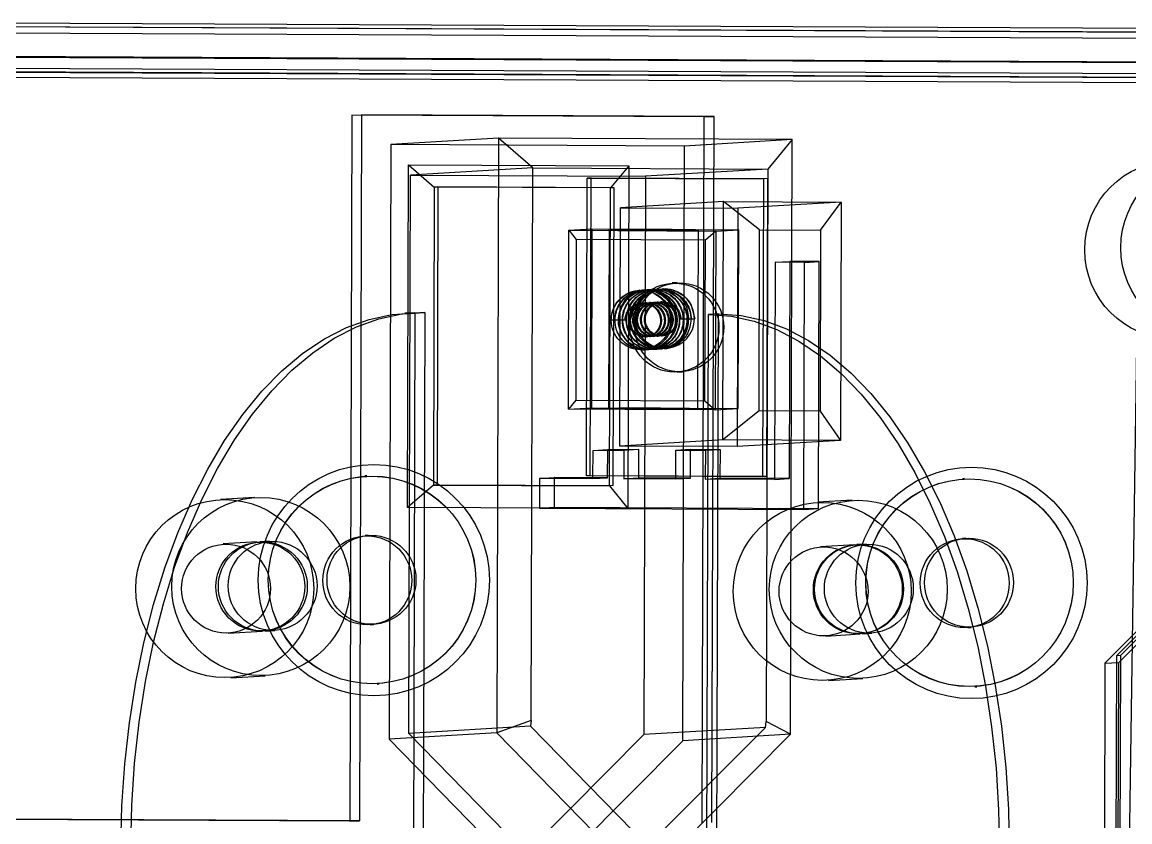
# Model space of a CAD drawing. Header units: millimetres. Extents: x -31.6 to 57.7, y -27.5 to 38.1.
# Drawn here: x -12.66 to 24.55, y 11.26 to 38.1 of the extents above; entities that cross this region are included whole.
import ezdxf

# ---------------------------------------------------------------- set-up
doc = ezdxf.new("R2010")
doc.units = ezdxf.units.MM

msp = doc.modelspace()

# ---------------------------------------------------------------- linework, layer by layer
at = {"color": 7, "linetype": 'Continuous', "lineweight": 25}
for p, q in [((50.797, 37.642), (-23.182, 37.988)), ((50.892, 37.647), (-23.087, 37.993)), ((52.783, 37.759), (-21.195, 38.105)), ((47.508, 37.448), (-26.47, 37.793)), ((-23.431, 36.973), (50.548, 36.628)), ((50.643, 36.633), (-23.336, 36.978)), ((-23.184, 36.988), (50.794, 36.642)), ((50.889, 36.647), (-23.089, 36.993)), ((-23.433, 36.474), (50.546, 36.128)), ((50.641, 36.133), (-23.338, 36.478)), ((52.532, 36.244), (-21.447, 36.59)), ((47.751, 35.962), (-26.228, 36.308)), ((-1.585, 34.978), (-1.655, 11.28)), ((-1.585, 34.978), (-1.256, 34.998)), ((10.252, 34.923), (-1.585, 34.978)), ((-1.256, 34.998), (-1.326, 11.299)), ((10.58, 34.942), (-1.256, 34.998)), ((10.182, 11.224), (10.252, 34.923)), ((10.252, 34.923), (10.58, 34.942)), ((10.511, 11.244), (10.58, 34.942)), ((-0.273, 33.993), (-0.332, 14.032)), ((3.345, 34.207), (-0.273, 33.993)), ((9.591, 33.947), (-0.273, 33.993)), ((3.345, 34.207), (3.286, 14.246)), ((13.209, 34.161), (3.345, 34.207)), ((4.493, 33.212), (3.345, 34.207)), ((9.532, 13.986), (9.591, 33.947)), ((13.209, 34.161), (9.591, 33.947)), ((13.209, 34.161), (12.384, 33.175)), ((13.15, 14.2), (13.209, 34.161)), ((0.288, 21.815), (0.322, 33.314)), ((0.322, 33.314), (7.72, 33.279)), ((0.322, 33.314), (1.183, 32.568)), ((4.493, 33.212), (0.382, 32.969)), ((4.438, 14.665), (4.493, 33.212)), ((4.493, 33.212), (12.384, 33.175)), ((7.72, 33.279), (7.101, 32.54)), ((7.72, 33.279), (7.686, 21.78)), ((12.384, 33.175), (8.273, 32.932)), ((12.384, 33.175), (12.329, 14.628)), ((0.327, 14.227), (0.382, 32.969)), ((0.382, 32.969), (8.273, 32.932)), ((6.292, 22.872), (6.322, 32.872)), ((6.453, 32.879), (6.322, 32.872)), ((6.322, 32.872), (12.24, 32.844)), ((6.424, 22.88), (6.453, 32.879)), ((6.453, 32.879), (12.371, 32.852)), ((8.273, 32.932), (8.218, 14.19)), ((12.24, 32.844), (12.21, 22.845)), ((12.371, 32.852), (12.24, 32.844)), ((12.371, 32.852), (12.342, 22.852)), ((1.183, 32.568), (1.153, 22.568)), ((1.306, 32.575), (1.183, 32.568)), ((7.101, 32.54), (1.183, 32.568)), ((1.306, 32.575), (1.277, 22.576)), ((7.224, 32.547), (1.306, 32.575)), ((7.072, 22.541), (7.101, 32.54)), ((7.224, 32.547), (7.101, 32.54)), ((7.195, 22.548), (7.224, 32.547)), ((10.903, 32.08), (7.437, 31.875)), ((10.879, 24.08), (10.903, 32.08)), ((10.903, 32.08), (14.848, 32.061)), ((12.111, 31.13), (10.903, 32.08)), ((14.848, 32.061), (11.382, 31.856)), ((14.16, 31.12), (14.848, 32.061)), ((14.848, 32.061), (14.825, 24.062)), ((7.413, 23.875), (7.437, 31.875)), ((7.437, 31.875), (11.382, 31.856)), ((11.382, 31.856), (11.358, 23.857)), ((24.832, 31.807), (24.38, 0.353)), ((5.687, 25.117), (5.704, 31.117)), ((5.704, 31.117), (6.477, 31.162)), ((5.704, 31.117), (10.636, 31.094)), ((5.704, 31.117), (5.95, 30.812)), ((6.477, 31.162), (6.46, 25.163)), ((6.477, 31.162), (11.409, 31.139)), ((7.057, 31.132), (7.039, 25.133)), ((10.039, 25.124), (10.057, 31.124)), ((10.636, 31.094), (10.29, 30.792)), ((10.636, 31.094), (10.619, 25.094)), ((10.636, 31.094), (11.409, 31.139)), ((11.392, 25.14), (11.409, 31.139)), ((12.094, 25.053), (12.111, 31.13)), ((12.111, 31.13), (14.16, 31.12)), ((14.16, 31.12), (14.143, 25.043)), ((5.95, 30.812), (5.934, 25.413)), ((10.29, 30.792), (5.95, 30.812)), ((10.274, 25.392), (10.29, 30.792)), ((12.634, 30.043), (12.613, 22.755)), ((12.634, 30.043), (13.128, 30.072)), ((13.621, 30.039), (12.634, 30.043)), ((13.128, 30.072), (13.106, 22.785)), ((14.114, 30.068), (13.128, 30.072)), ((13.596, 21.751), (13.621, 30.039)), ((13.621, 30.039), (14.114, 30.068)), ((14.09, 21.78), (14.114, 30.068)), ((8.085, 29.103), (8.053, 29.101)), ((8.215, 29.11), (8.199, 29.109)), ((8.331, 29.117), (8.244, 29.112)), ((8.46, 29.125), (8.345, 29.118)), ((8.591, 29.133), (8.477, 29.126)), ((8.722, 29.14), (8.608, 29.134)), ((8.737, 29.141), (8.735, 29.141)), ((8.875, 29.149), (8.851, 29.148)), ((9.342, 29.365), (9.177, 29.356)), ((8.184, 28.678), (8.151, 28.676)), ((8.314, 28.686), (8.282, 28.684)), ((8.445, 28.694), (8.412, 28.692)), ((8.575, 28.701), (8.543, 28.699)), ((8.706, 28.709), (8.673, 28.707)), ((8.836, 28.717), (8.804, 28.715)), ((0.52, 28.352), (0.191, 28.333)), ((0.533, 28.342), (0.48, 10.343)), ((0.862, 28.361), (0.533, 28.342)), ((0.862, 28.361), (0.809, 10.362)), ((9.813, 28.604), (9.931, 28.147)), ((10.343, 10.297), (10.397, 28.296)), ((10.725, 28.315), (10.397, 28.296)), ((10.672, 10.316), (10.725, 28.315)), ((7.126, 28.107), (7.24, 28.114)), ((7.59, 28.108), (7.126, 28.107)), ((7.24, 28.114), (7.623, 28.109)), ((7.623, 28.109), (7.59, 28.108)), ((9.434, 28.145), (9.466, 28.147)), ((9.817, 28.14), (9.434, 28.145)), ((9.466, 28.147), (9.931, 28.147)), ((9.931, 28.147), (9.817, 28.14)), ((8.283, 27.541), (8.315, 27.543)), ((8.413, 27.549), (8.446, 27.551)), ((8.544, 27.557), (8.577, 27.559)), ((8.674, 27.564), (8.707, 27.566)), ((8.805, 27.572), (8.838, 27.574)), ((8.781, 27.23), (8.967, 27.354)), ((8.171, 27.104), (8.268, 27.11)), ((8.369, 27.116), (8.396, 27.118)), ((8.398, 27.118), (8.512, 27.124)), ((8.529, 27.125), (8.643, 27.132)), ((8.658, 27.133), (8.772, 27.14)), ((8.789, 27.141), (8.852, 27.144)), ((8.904, 27.148), (8.993, 27.153)), ((9.355, 26.361), (9.519, 26.37)), ((5.934, 25.413), (5.687, 25.117)), ((5.934, 25.413), (10.274, 25.392)), ((10.274, 25.392), (10.619, 25.094)), ((5.687, 25.117), (6.46, 25.163)), ((10.619, 25.094), (5.687, 25.117)), ((6.46, 25.163), (11.392, 25.14)), ((10.619, 25.094), (11.392, 25.14)), ((12.094, 25.053), (10.879, 24.08)), ((14.143, 25.043), (12.094, 25.053)), ((14.143, 25.043), (14.825, 24.062)), ((32.319, 25.105), (24.099, 16.834)), ((32.451, 25.113), (24.23, 16.842)), ((31.815, 24.74), (23.71, 16.586)), ((24.17, 16.613), (32.275, 24.767)), ((10.879, 24.08), (7.413, 23.875)), ((11.358, 23.857), (7.413, 23.875)), ((14.825, 24.062), (10.879, 24.08)), ((14.825, 24.062), (11.358, 23.857)), ((6.506, 22.784), (6.52, 23.731)), ((6.52, 23.731), (7.013, 23.76)), ((6.52, 23.731), (7.553, 23.741)), ((6.999, 22.813), (7.013, 23.76)), ((7.013, 23.76), (8.046, 23.77)), ((7.553, 23.741), (7.55, 22.779)), ((7.553, 23.741), (8.046, 23.77)), ((8.046, 23.77), (8.043, 22.808)), ((9.294, 22.771), (9.297, 23.741)), ((9.297, 23.741), (9.79, 23.77)), ((9.297, 23.741), (10.288, 23.736)), ((9.787, 22.8), (9.79, 23.77)), ((9.79, 23.77), (10.781, 23.765)), ((10.288, 23.736), (10.285, 22.766)), ((10.288, 23.736), (10.781, 23.765)), ((10.781, 23.765), (10.778, 22.795)), ((-1.08, 22.877), (-1.146, 22.873)), ((4.722, 22.792), (4.719, 21.792)), ((4.722, 22.792), (5.215, 22.821)), ((6.506, 22.784), (4.722, 22.792)), ((5.215, 22.821), (5.212, 21.821)), ((6.999, 22.813), (5.215, 22.821)), ((6.424, 22.88), (6.292, 22.872)), ((12.21, 22.845), (6.292, 22.872)), ((12.342, 22.852), (6.424, 22.88)), ((6.506, 22.784), (6.999, 22.813)), ((7.55, 22.779), (8.043, 22.808)), ((9.294, 22.771), (7.55, 22.779)), ((9.787, 22.8), (8.043, 22.808)), ((9.294, 22.771), (9.787, 22.8)), ((10.285, 22.766), (10.778, 22.795)), ((12.613, 22.755), (10.285, 22.766)), ((13.106, 22.785), (10.778, 22.795)), ((12.342, 22.852), (12.21, 22.845)), ((12.613, 22.755), (13.106, 22.785)), ((18.987, 22.783), (18.922, 22.78)), ((1.153, 22.568), (0.288, 21.815)), ((1.277, 22.576), (1.153, 22.568)), ((1.153, 22.568), (7.072, 22.541)), ((1.277, 22.576), (7.195, 22.548)), ((7.195, 22.548), (7.072, 22.541)), ((7.072, 22.541), (7.686, 21.78)), ((-4.849, 22.153), (-6, 22.085)), ((15.218, 22.06), (14.067, 21.992)), ((7.686, 21.78), (0.288, 21.815)), ((4.719, 21.792), (5.212, 21.821)), ((4.719, 21.792), (13.596, 21.751)), ((5.212, 21.821), (14.09, 21.78)), ((13.596, 21.751), (14.09, 21.78)), ((-1.028, 20.877), (-1.143, 20.87)), ((-4.761, 20.656), (-5.912, 20.588)), ((-4.35, 20.68), (-4.679, 20.661)), ((15.307, 20.562), (14.156, 20.494)), ((15.705, 20.587), (15.376, 20.567)), ((19.04, 20.783), (18.925, 20.776)), ((-0.966, 17.875), (-0.851, 17.882)), ((-5.735, 17.593), (-4.584, 17.661)), ((-4.501, 17.666), (-4.173, 17.686)), ((14.333, 17.499), (15.484, 17.568)), ((15.554, 17.572), (15.882, 17.592)), ((19.102, 17.782), (19.217, 17.788)), ((24.099, 16.834), (24.064, 5.083)), ((24.23, 16.842), (24.099, 16.834)), ((24.23, 16.842), (24.195, 5.091)), ((23.71, 16.586), (23.676, 5.001)), ((23.71, 16.586), (24.17, 16.613)), ((24.136, 5.028), (24.17, 16.613)), ((-5.646, 16.096), (-4.495, 16.164)), ((14.421, 16.002), (15.573, 16.07)), ((-0.733, 15.886), (-0.667, 15.889)), ((19.335, 15.792), (19.401, 15.796)), ((4.438, 14.665), (3.286, 14.246)), ((4.438, 14.665), (4.415, 14.469)), ((12.306, 14.432), (12.329, 14.628)), ((13.15, 14.2), (12.329, 14.628)), ((3.286, 14.246), (-0.332, 14.032)), ((4.415, 14.469), (0.327, 14.227)), ((4.26, 10.209), (0.327, 14.227)), ((3.286, 14.246), (8.203, 9.223)), ((8.218, 14.19), (4.26, 10.209)), ((4.415, 14.469), (8.349, 10.451)), ((8.203, 9.223), (13.15, 14.2)), ((12.306, 14.432), (8.218, 14.19)), ((8.349, 10.451), (12.306, 14.432)), ((13.15, 14.2), (9.532, 13.986)), ((-0.332, 14.032), (4.586, 9.009)), ((4.586, 9.009), (9.532, 13.986)), ((-1.655, 11.28), (-13.728, 11.336)), ((-1.326, 11.299), (-13.399, 11.355)), ((-1.655, 11.28), (-1.326, 11.299))]:
    msp.add_line(p, q, dxfattribs=at)
at = {"color": 7, "linetype": 'Continuous', "lineweight": 25, "flags": 128}
for points in [[(8.31, 31.113), (8.702, 31.112), (9.083, 31.112), (9.429, 31.113), (9.715, 31.115), (9.922, 31.118), (10.036, 31.121), (10.05, 31.125), (9.962, 31.129), (9.777, 31.133), (9.51, 31.137), (9.178, 31.14), (8.804, 31.143), (8.412, 31.144), (8.031, 31.144), (7.685, 31.143), (7.399, 31.141), (7.192, 31.139), (7.077, 31.135), (7.064, 31.131), (7.152, 31.127), (7.336, 31.123), (7.603, 31.119), (7.936, 31.116), (8.31, 31.113)], [(-9.339, 10.389), (-9.305, 11.801), (-9.21, 13.204), (-9.055, 14.589), (-8.842, 15.949), (-8.571, 17.273), (-8.245, 18.555), (-7.864, 19.787), (-7.433, 20.96), (-6.952, 22.067), (-6.426, 23.103), (-5.857, 24.059), (-5.249, 24.931), (-4.605, 25.714), (-3.931, 26.401), (-3.229, 26.989), (-2.504, 27.475), (-1.761, 27.855), (-1.004, 28.128), (-0.238, 28.29), (0.533, 28.342)], [(-9.01, 10.408), (-8.976, 11.82), (-8.881, 13.223), (-8.726, 14.609), (-8.513, 15.968), (-8.242, 17.293), (-7.916, 18.575), (-7.536, 19.806), (-7.104, 20.979), (-6.623, 22.087), (-6.097, 23.122), (-5.528, 24.079), (-4.92, 24.951), (-4.276, 25.733), (-3.602, 26.421), (-2.9, 27.009), (-2.175, 27.495), (-1.432, 27.875), (-0.675, 28.147), (0.091, 28.31), (0.862, 28.361)], [(10.397, 28.296), (11.167, 28.237), (11.932, 28.067), (12.687, 27.788), (13.428, 27.401), (14.15, 26.908), (14.848, 26.313), (15.519, 25.62), (16.158, 24.831), (16.76, 23.954), (17.324, 22.992), (17.844, 21.951), (18.318, 20.839), (18.743, 19.662), (19.116, 18.427), (19.435, 17.142), (19.698, 15.815), (19.903, 14.454), (20.05, 13.067), (20.136, 11.663), (20.162, 10.251)], [(10.725, 28.315), (11.496, 28.256), (12.261, 28.087), (13.016, 27.807), (13.757, 27.42), (14.479, 26.928), (15.177, 26.333), (15.848, 25.639), (16.487, 24.851), (17.089, 23.973), (17.653, 23.011), (18.173, 21.971), (18.647, 20.859), (19.072, 19.682), (19.445, 18.447), (19.764, 17.162), (20.027, 15.835), (20.232, 14.474), (20.378, 13.087), (20.465, 11.683), (20.491, 10.271)], [(8.292, 25.114), (8.684, 25.113), (9.065, 25.112), (9.411, 25.113), (9.697, 25.115), (9.904, 25.118), (10.019, 25.121), (10.032, 25.126), (9.944, 25.13), (9.76, 25.134), (9.493, 25.138), (9.16, 25.141), (8.786, 25.143), (8.394, 25.144), (8.013, 25.145), (7.667, 25.144), (7.381, 25.142), (7.174, 25.139), (7.06, 25.135), (7.046, 25.131), (7.134, 25.127), (7.319, 25.123), (7.586, 25.119), (7.918, 25.116), (8.292, 25.114)]]:
    msp.add_lwpolyline(points, dxfattribs=at)
at = {"color": 7, "linetype": 'Continuous', "lineweight": 25}
for centre, radius in [((27.228, 30.532), 2.989), ((26.017, 30.464), 2.989), ((8.122, 28.107), 0.996), ((9.253, 27.852), 1.493), ((9.417, 27.862), 1.493), ((-0.844, 19.375), 3.883), ((19.224, 19.281), 3.883), ((-0.908, 19.38), 3.484), ((-0.906, 19.383), 3.484), ((19.16, 19.286), 3.484), ((19.162, 19.289), 3.484), ((-5.853, 19.09), 2.989), ((-4.642, 19.159), 2.989), ((14.214, 18.997), 2.989), ((15.425, 19.065), 2.989), ((-1.068, 19.367), 1.493), ((-0.926, 19.385), 1.493), ((-5.81, 19.09), 1.493), ((-4.659, 19.158), 1.493), ((-4.576, 19.163), 1.493), ((-4.248, 19.182), 1.493), ((14.258, 18.996), 1.493), ((15.409, 19.064), 1.493), ((15.451, 19.071), 1.493), ((15.78, 19.09), 1.493), ((19, 19.273), 1.493), ((19.141, 19.292), 1.493)]:
    msp.add_circle(centre, radius, dxfattribs=at)
msp.add_arc((8.925, 28.153), 0.996, 26.868, 359.5963, dxfattribs=at)
for points, knots in [([(7.126, 28.107), (7.135, 28.197), (7.153, 28.377), (7.269, 28.627), (7.443, 28.84), (7.667, 28.999), (7.924, 29.093), (8.198, 29.115), (8.467, 29.065), (8.714, 28.944), (8.921, 28.763), (9.072, 28.534), (9.158, 28.275), (9.173, 28.003), (9.116, 27.738), (8.991, 27.501), (8.808, 27.307), (8.581, 27.171), (8.327, 27.103), (8.063, 27.108), (7.811, 27.185), (7.589, 27.33), (7.412, 27.531), (7.284, 27.794), (7.241, 28.09), (7.287, 28.385), (7.399, 28.635), (7.573, 28.847), (7.797, 29.006), (8.055, 29.1), (8.328, 29.123), (8.598, 29.072), (8.845, 28.952), (9.051, 28.771), (9.203, 28.542), (9.289, 28.283), (9.303, 28.01), (9.246, 27.746), (9.13, 27.519), (9.017, 27.405), (8.967, 27.354)], [0, 0, 0, 0, 0.026106, 0.052664, 0.078694, 0.104881, 0.131431, 0.157398, 0.183658, 0.210192, 0.236112, 0.262438, 0.288946, 0.314836, 0.34122, 0.367695, 0.393569, 0.420002, 0.446435, 0.472309, 0.498784, 0.525168, 0.551058, 0.577566, 0.61085, 0.636957, 0.663515, 0.689544, 0.715731, 0.742281, 0.768248, 0.794509, 0.821042, 0.846963, 0.873289, 0.899797, 0.925686, 0.95207, 0.978545, 1, 1, 1, 1]), ([(7.24, 28.114), (7.249, 28.203), (7.267, 28.384), (7.384, 28.634), (7.557, 28.846), (7.781, 29.006), (8.039, 29.099), (8.312, 29.122), (8.582, 29.071), (8.828, 28.951), (9.035, 28.77), (9.186, 28.541), (9.272, 28.282), (9.287, 28.009), (9.229, 27.746), (9.082, 27.453), (8.894, 27.316), (8.778, 27.231)], [0, 0, 0, 0, 0.063672, 0.128446, 0.19193, 0.255799, 0.320553, 0.383885, 0.447933, 0.512647, 0.575866, 0.640074, 0.704726, 0.767869, 0.832218, 0.896789, 1, 1, 1, 1]), ([(8.967, 27.354), (8.825, 27.262), (8.61, 27.122), (8.265, 27.108), (8.009, 27.165), (7.776, 27.292), (7.585, 27.479), (7.45, 27.711), (7.382, 27.974), (7.385, 28.247), (7.46, 28.51), (7.602, 28.745), (7.8, 28.935), (8.042, 29.066), (8.309, 29.127), (8.583, 29.116), (8.845, 29.033), (9.075, 28.884), (9.258, 28.679), (9.381, 28.434), (9.435, 28.167), (9.416, 27.895), (9.317, 27.61), (9.083, 27.306), (8.736, 27.134), (8.396, 27.115), (8.139, 27.173), (7.907, 27.3), (7.716, 27.486), (7.581, 27.719), (7.513, 27.981), (7.516, 28.254), (7.591, 28.518), (7.732, 28.753), (7.931, 28.943), (8.172, 29.073), (8.44, 29.135), (8.714, 29.124), (8.975, 29.041), (9.206, 28.892), (9.389, 28.687), (9.512, 28.442), (9.565, 28.174), (9.547, 27.903), (9.448, 27.618), (9.214, 27.314), (8.867, 27.142), (8.527, 27.123), (8.27, 27.18), (8.037, 27.307), (7.846, 27.494), (7.712, 27.727), (7.643, 27.989), (7.646, 28.262), (7.721, 28.526), (7.863, 28.76), (8.061, 28.95), (8.303, 29.081), (8.57, 29.143), (8.844, 29.132), (9.106, 29.049), (9.336, 28.899), (9.519, 28.695), (9.642, 28.45), (9.696, 28.182), (9.677, 27.911), (9.578, 27.626), (9.344, 27.321), (8.997, 27.149), (8.657, 27.13), (8.4, 27.188), (8.168, 27.315), (8.014, 27.464), (7.946, 27.567), (7.926, 27.596)], [0, 0, 0, 0, 0.024925, 0.03791, 0.051097, 0.064376, 0.077344, 0.090561, 0.103823, 0.116783, 0.130025, 0.143266, 0.156227, 0.169489, 0.182705, 0.195673, 0.208952, 0.222139, 0.235124, 0.248415, 0.261569, 0.274577, 0.287876, 0.305776, 0.330701, 0.343686, 0.356873, 0.370152, 0.38312, 0.396337, 0.409598, 0.422559, 0.4358, 0.449042, 0.462002, 0.475264, 0.488481, 0.501449, 0.514728, 0.527915, 0.5409, 0.554191, 0.567345, 0.580353, 0.593652, 0.611552, 0.636477, 0.649461, 0.662649, 0.675927, 0.688896, 0.702112, 0.715374, 0.728335, 0.741576, 0.754817, 0.767778, 0.78104, 0.794257, 0.807225, 0.820504, 0.833691, 0.846675, 0.859967, 0.873121, 0.886129, 0.899428, 0.917328, 0.942253, 0.955237, 0.968425, 0.981703, 0.994672, 1, 1, 1, 1]), ([(9.351, 28.113), (9.346, 28.179), (9.338, 28.314), (9.247, 28.565), (9.049, 28.833), (8.766, 29.022), (8.506, 29.1), (8.308, 29.12), (8.114, 29.104), (7.869, 29.03), (7.621, 28.844), (7.457, 28.582), (7.411, 28.391), (7.396, 28.327)], [0, 0, 0, 0, 0.065026, 0.133459, 0.26652, 0.402513, 0.467207, 0.532554, 0.598221, 0.663201, 0.799836, 0.932818, 1, 1, 1, 1]), ([(7.397, 28.327), (7.423, 28.413), (7.477, 28.583), (7.637, 28.802), (7.846, 28.976), (8.097, 29.089), (8.368, 29.131), (8.64, 29.1), (8.895, 28.998), (9.114, 28.832), (9.282, 28.615), (9.387, 28.362), (9.421, 28.091), (9.383, 27.823), (9.276, 27.576), (9.108, 27.369), (8.891, 27.216), (8.643, 27.129), (8.38, 27.114), (8.123, 27.172), (7.891, 27.299), (7.699, 27.485), (7.565, 27.718), (7.489, 28.008), (7.505, 28.311), (7.61, 28.59), (7.767, 28.81), (7.977, 28.984), (8.227, 29.096), (8.498, 29.138), (8.771, 29.108), (9.026, 29.006), (9.244, 28.84), (9.412, 28.623), (9.517, 28.37), (9.551, 28.099), (9.513, 27.831), (9.407, 27.584), (9.238, 27.377), (9.022, 27.224), (8.774, 27.137), (8.51, 27.122), (8.253, 27.179), (8.021, 27.306), (7.83, 27.493), (7.695, 27.726), (7.62, 28.016), (7.636, 28.319), (7.741, 28.598), (7.897, 28.818), (8.107, 28.991), (8.358, 29.104), (8.629, 29.146), (8.901, 29.115), (9.156, 29.013), (9.375, 28.848), (9.543, 28.63), (9.648, 28.378), (9.682, 28.107), (9.644, 27.838), (9.537, 27.592), (9.369, 27.384), (9.152, 27.231), (8.904, 27.144), (8.641, 27.129), (8.384, 27.187), (8.152, 27.314), (7.961, 27.501), (7.861, 27.671), (7.824, 27.771), (7.818, 27.787)], [0, 0, 0, 0, 0.014586, 0.029014, 0.043626, 0.058567, 0.073304, 0.087951, 0.102897, 0.117588, 0.132279, 0.147224, 0.161872, 0.176608, 0.191549, 0.206162, 0.22094, 0.235871, 0.250457, 0.265272, 0.280189, 0.294758, 0.309606, 0.324504, 0.343747, 0.358333, 0.37276, 0.387373, 0.402314, 0.41705, 0.431698, 0.446643, 0.461334, 0.476025, 0.490971, 0.505618, 0.520355, 0.535295, 0.549908, 0.564686, 0.579617, 0.594204, 0.609019, 0.623936, 0.638505, 0.653352, 0.668251, 0.687493, 0.702079, 0.716507, 0.73112, 0.74606, 0.760797, 0.775444, 0.79039, 0.805081, 0.819772, 0.834717, 0.849365, 0.864101, 0.879042, 0.893655, 0.908433, 0.923364, 0.93795, 0.952765, 0.967682, 0.982251, 0.997099, 1, 1, 1, 1]), ([(7.926, 27.596), (7.861, 27.744), (7.76, 27.973), (7.786, 28.32), (7.872, 28.578), (8.026, 28.807), (8.233, 28.987), (8.481, 29.105), (8.751, 29.154), (9.024, 29.13), (9.281, 29.034), (9.504, 28.874), (9.676, 28.66), (9.791, 28.41), (9.808, 28.23), (9.817, 28.14)], [0, 0, 0, 0, 0.12914, 0.2007523, 0.2740759, 0.346896, 0.4185943, 0.4919871, 0.5646259, 0.6364529, 0.7098919, 0.7823278, 0.8543261, 0.9277882, 1, 1, 1, 1]), ([(9.125, 29.082), (9.272, 29.005), (9.5, 28.885), (9.697, 28.593), (9.79, 28.337), (9.811, 28.065), (9.76, 27.799), (9.641, 27.558), (9.463, 27.36), (9.24, 27.218), (8.987, 27.144), (8.724, 27.142), (8.47, 27.213), (8.244, 27.352), (8.062, 27.548), (7.939, 27.787), (7.883, 28.053), (7.899, 28.326), (7.987, 28.585), (8.14, 28.813), (8.347, 28.993), (8.595, 29.112), (8.906, 29.168), (9.294, 29.109), (9.632, 28.891), (9.766, 28.678), (9.813, 28.604)], [0, 0, 0, 0, 0.069045, 0.107481, 0.146316, 0.184255, 0.222787, 0.261585, 0.299478, 0.338095, 0.376844, 0.414714, 0.453403, 0.492092, 0.529962, 0.568712, 0.607328, 0.645221, 0.68402, 0.722552, 0.76049, 0.799325, 0.837761, 0.893494, 0.962539, 1, 1, 1, 1]), ([(9.125, 29.082), (9.195, 29.048), (9.356, 28.97), (9.552, 28.76), (9.68, 28.489), (9.727, 28.189), (9.708, 27.922), (9.63, 27.669), (9.482, 27.428), (9.252, 27.241), (8.958, 27.141), (8.661, 27.138), (8.375, 27.221), (8.118, 27.37), (7.991, 27.52), (7.926, 27.596)], [0, 0, 0, 0, 0.0646, 0.147447, 0.24322, 0.31126, 0.379515, 0.444894, 0.523636, 0.619227, 0.69604, 0.773096, 0.844815, 0.920946, 1, 1, 1, 1]), ([(8.058, 28.84), (8.062, 28.844), (8.129, 28.911), (8.281, 29.024), (8.536, 29.125), (8.809, 29.153), (9.006, 29.122), (9.108, 29.088), (9.125, 29.082)], [0, 0, 0, 0, 0.013946, 0.248145, 0.486398, 0.719905, 0.95483, 1, 1, 1, 1]), ([(8.058, 28.84), (8.093, 28.871), (8.221, 28.984), (8.472, 29.109), (8.8, 29.158), (9.01, 29.124), (9.111, 29.087), (9.125, 29.082)], [0, 0, 0, 0, 0.122921, 0.449728, 0.70389, 0.96044, 1, 1, 1, 1]), ([(7.59, 28.108), (7.596, 28.159), (7.608, 28.262), (7.677, 28.404), (7.778, 28.526), (7.909, 28.617), (8.058, 28.67), (8.216, 28.683), (8.373, 28.655), (8.516, 28.586), (8.636, 28.483), (8.725, 28.353), (8.776, 28.205), (8.787, 28.049), (8.757, 27.899), (8.688, 27.764), (8.586, 27.653), (8.459, 27.576), (8.317, 27.537), (8.168, 27.54), (8.027, 27.584), (7.903, 27.667), (7.804, 27.782), (7.734, 27.932), (7.712, 28.101), (7.741, 28.27), (7.807, 28.412), (7.909, 28.534), (8.039, 28.624), (8.188, 28.678), (8.347, 28.691), (8.503, 28.662), (8.646, 28.594), (8.766, 28.491), (8.855, 28.36), (8.907, 28.213), (8.917, 28.057), (8.887, 27.907), (8.819, 27.771), (8.716, 27.661), (8.59, 27.583), (8.447, 27.545), (8.299, 27.548), (8.158, 27.592), (8.033, 27.675), (7.934, 27.79), (7.865, 27.94), (7.842, 28.109), (7.871, 28.277), (7.938, 28.42), (8.039, 28.541), (8.17, 28.632), (8.319, 28.686), (8.477, 28.699), (8.634, 28.67), (8.777, 28.602), (8.897, 28.498), (8.986, 28.368), (9.037, 28.22), (9.048, 28.065), (9.018, 27.914), (8.949, 27.779), (8.847, 27.668), (8.72, 27.591), (8.578, 27.553), (8.429, 27.556), (8.288, 27.6), (8.164, 27.682), (8.065, 27.797), (7.995, 27.948), (7.973, 28.117), (8.002, 28.285), (8.068, 28.428), (8.17, 28.549), (8.3, 28.64), (8.449, 28.694), (8.608, 28.706), (8.764, 28.678), (8.907, 28.609), (9.027, 28.506), (9.116, 28.376), (9.168, 28.228), (9.178, 28.073), (9.148, 27.922), (9.08, 27.787), (8.977, 27.676), (8.851, 27.599), (8.708, 27.56), (8.56, 27.563), (8.419, 27.608), (8.294, 27.69), (8.196, 27.805), (8.126, 27.955), (8.103, 28.124), (8.132, 28.293), (8.199, 28.435), (8.301, 28.557), (8.431, 28.648), (8.58, 28.701), (8.738, 28.714), (8.895, 28.685), (9.038, 28.617), (9.158, 28.514), (9.247, 28.383), (9.298, 28.236), (9.309, 28.08), (9.279, 27.93), (9.21, 27.795), (9.108, 27.684), (8.981, 27.607), (8.839, 27.568), (8.69, 27.571), (8.549, 27.615), (8.425, 27.698), (8.326, 27.813), (8.256, 27.963), (8.234, 28.132), (8.263, 28.301), (8.329, 28.443), (8.431, 28.564), (8.561, 28.655), (8.71, 28.709), (8.869, 28.722), (9.025, 28.693), (9.168, 28.625), (9.288, 28.521), (9.377, 28.391), (9.424, 28.261), (9.431, 28.177), (9.434, 28.145)], [0, 0, 0, 0, 0.007768, 0.015678, 0.023421, 0.031215, 0.039123, 0.046846, 0.054663, 0.062565, 0.070274, 0.078111, 0.086006, 0.093705, 0.101561, 0.109445, 0.117139, 0.12501, 0.132881, 0.140575, 0.14846, 0.156315, 0.164014, 0.171909, 0.181815, 0.189583, 0.197493, 0.205236, 0.21303, 0.220938, 0.228661, 0.236478, 0.24438, 0.252089, 0.259926, 0.267821, 0.27552, 0.283376, 0.29126, 0.298954, 0.306825, 0.314696, 0.32239, 0.330275, 0.33813, 0.345829, 0.353724, 0.36363, 0.371398, 0.379308, 0.387052, 0.394845, 0.402753, 0.410476, 0.418293, 0.426195, 0.433904, 0.441741, 0.449636, 0.457335, 0.465191, 0.473075, 0.480769, 0.48864, 0.496511, 0.504206, 0.51209, 0.519945, 0.527644, 0.535539, 0.545445, 0.553213, 0.561123, 0.568867, 0.57666, 0.584568, 0.592291, 0.600108, 0.60801, 0.615719, 0.623557, 0.631451, 0.63915, 0.647006, 0.65489, 0.662584, 0.670455, 0.678326, 0.686021, 0.693905, 0.70176, 0.709459, 0.717354, 0.72726, 0.735028, 0.742938, 0.750682, 0.758475, 0.766383, 0.774107, 0.781923, 0.789825, 0.797535, 0.805372, 0.813266, 0.820966, 0.828821, 0.836705, 0.844399, 0.85227, 0.860141, 0.867836, 0.87572, 0.883575, 0.891274, 0.899169, 0.909075, 0.916843, 0.924753, 0.932497, 0.94029, 0.948198, 0.955922, 0.963738, 0.971641, 0.97935, 0.987187, 0.995081, 1, 1, 1, 1]), ([(7.623, 28.109), (7.629, 28.161), (7.641, 28.264), (7.71, 28.406), (7.811, 28.528), (7.941, 28.619), (8.09, 28.672), (8.249, 28.685), (8.405, 28.656), (8.548, 28.588), (8.668, 28.485), (8.757, 28.355), (8.809, 28.207), (8.819, 28.051), (8.789, 27.901), (8.721, 27.766), (8.618, 27.655), (8.492, 27.578), (8.349, 27.539), (8.201, 27.542), (8.06, 27.586), (7.936, 27.669), (7.837, 27.784), (7.767, 27.934), (7.744, 28.103), (7.773, 28.272), (7.84, 28.414), (7.942, 28.535), (8.072, 28.626), (8.221, 28.68), (8.379, 28.693), (8.536, 28.664), (8.679, 28.596), (8.799, 28.492), (8.888, 28.362), (8.939, 28.215), (8.95, 28.059), (8.92, 27.909), (8.851, 27.773), (8.749, 27.663), (8.622, 27.585), (8.48, 27.547), (8.332, 27.55), (8.19, 27.594), (8.066, 27.677), (7.967, 27.791), (7.897, 27.942), (7.875, 28.111), (7.904, 28.279), (7.97, 28.422), (8.072, 28.543), (8.202, 28.634), (8.352, 28.688), (8.51, 28.701), (8.666, 28.672), (8.809, 28.604), (8.929, 28.5), (9.018, 28.37), (9.07, 28.222), (9.08, 28.067), (9.05, 27.916), (8.982, 27.781), (8.88, 27.67), (8.753, 27.593), (8.61, 27.555), (8.462, 27.558), (8.321, 27.602), (8.197, 27.684), (8.098, 27.799), (8.028, 27.95), (8.005, 28.119), (8.034, 28.287), (8.101, 28.43), (8.203, 28.551), (8.333, 28.642), (8.482, 28.695), (8.64, 28.708), (8.797, 28.68), (8.94, 28.611), (9.06, 28.508), (9.149, 28.378), (9.2, 28.23), (9.211, 28.075), (9.181, 27.924), (9.112, 27.789), (9.01, 27.678), (8.883, 27.601), (8.741, 27.562), (8.593, 27.565), (8.451, 27.609), (8.327, 27.692), (8.228, 27.807), (8.158, 27.957), (8.136, 28.126), (8.165, 28.295), (8.231, 28.437), (8.333, 28.559), (8.463, 28.649), (8.613, 28.703), (8.771, 28.716), (8.927, 28.687), (9.07, 28.619), (9.19, 28.516), (9.279, 28.385), (9.331, 28.238), (9.341, 28.082), (9.311, 27.932), (9.243, 27.797), (9.141, 27.686), (9.014, 27.609), (8.871, 27.57), (8.723, 27.573), (8.582, 27.617), (8.458, 27.7), (8.359, 27.815), (8.289, 27.965), (8.266, 28.134), (8.295, 28.302), (8.362, 28.445), (8.464, 28.566), (8.594, 28.657), (8.743, 28.711), (8.902, 28.724), (9.058, 28.695), (9.201, 28.627), (9.321, 28.523), (9.41, 28.393), (9.457, 28.263), (9.463, 28.179), (9.466, 28.147)], [0, 0, 0, 0, 0.007768, 0.015678, 0.023421, 0.031215, 0.039123, 0.046846, 0.054663, 0.062565, 0.070274, 0.078111, 0.086006, 0.093705, 0.101561, 0.109445, 0.117139, 0.12501, 0.132881, 0.140575, 0.14846, 0.156315, 0.164014, 0.171909, 0.181815, 0.189583, 0.197493, 0.205236, 0.21303, 0.220938, 0.228661, 0.236478, 0.24438, 0.252089, 0.259926, 0.267821, 0.27552, 0.283376, 0.29126, 0.298954, 0.306825, 0.314696, 0.32239, 0.330275, 0.33813, 0.345829, 0.353724, 0.36363, 0.371398, 0.379308, 0.387052, 0.394845, 0.402753, 0.410476, 0.418293, 0.426195, 0.433904, 0.441741, 0.449636, 0.457335, 0.465191, 0.473075, 0.480769, 0.48864, 0.496511, 0.504206, 0.51209, 0.519945, 0.527644, 0.535539, 0.545445, 0.553213, 0.561123, 0.568867, 0.57666, 0.584568, 0.592291, 0.600108, 0.60801, 0.615719, 0.623557, 0.631451, 0.63915, 0.647006, 0.65489, 0.662584, 0.670455, 0.678326, 0.686021, 0.693905, 0.70176, 0.709459, 0.717354, 0.72726, 0.735028, 0.742938, 0.750682, 0.758475, 0.766383, 0.774107, 0.781923, 0.789825, 0.797535, 0.805372, 0.813266, 0.820966, 0.828821, 0.836705, 0.844399, 0.85227, 0.860141, 0.867836, 0.87572, 0.883575, 0.891274, 0.899169, 0.909075, 0.916843, 0.924753, 0.932497, 0.94029, 0.948198, 0.955922, 0.963738, 0.971641, 0.97935, 0.987187, 0.995081, 1, 1, 1, 1]), ([(7.818, 27.787), (7.804, 27.826), (7.759, 27.944), (7.733, 28.162), (7.782, 28.442), (7.9, 28.672), (8.015, 28.795), (8.058, 28.84)], [0, 0, 0, 0, 0.1089403, 0.3309968, 0.5532403, 0.8351079, 1, 1, 1, 1]), ([(7.818, 27.787), (7.811, 27.81), (7.776, 27.917), (7.75, 28.12), (7.786, 28.388), (7.886, 28.638), (8.001, 28.773), (8.058, 28.84)], [0, 0, 0, 0, 0.063124, 0.300537, 0.536515, 0.770061, 1, 1, 1, 1]), ([(7.496, 27.609), (7.469, 27.667), (7.402, 27.805), (7.36, 28.047), (7.375, 28.232), (7.396, 28.323), (7.397, 28.327)], [0, 0, 0, 0, 0.260488, 0.624429, 0.982763, 1, 1, 1, 1]), ([(7.396, 28.327), (7.396, 28.326), (7.384, 28.261), (7.372, 28.127), (7.388, 27.925), (7.431, 27.75), (7.477, 27.651), (7.496, 27.609)], [0, 0, 0, 0, 0.006358, 0.267754, 0.529002, 0.803761, 1, 1, 1, 1]), ([(9.921, 28.146), (9.91, 28.279), (9.896, 28.438), (9.828, 28.58), (9.816, 28.605)], [0, 0, 0, 0, 0.826817, 1, 1, 1, 1]), ([(8.967, 27.354), (8.987, 27.371), (9.108, 27.473), (9.243, 27.658), (9.337, 27.91), (9.346, 28.046), (9.351, 28.113)], [0, 0, 0, 0, 0.092027, 0.544815, 0.778261, 1, 1, 1, 1]), ([(7.496, 27.609), (7.537, 27.542), (7.642, 27.369), (7.857, 27.207), (8.1, 27.127), (8.294, 27.108), (8.493, 27.124), (8.657, 27.17), (8.748, 27.214), (8.781, 27.23)], [0, 0, 0, 0, 0.164236, 0.427329, 0.552463, 0.678891, 0.805689, 0.931151, 1, 1, 1, 1]), ([(8.778, 27.231), (8.75, 27.217), (8.643, 27.162), (8.441, 27.11), (8.177, 27.114), (7.926, 27.193), (7.678, 27.348), (7.562, 27.516), (7.496, 27.609)], [0, 0, 0, 0, 0.066043, 0.244057, 0.418304, 0.596597, 0.774277, 1, 1, 1, 1]), ([(7.926, 27.596), (7.919, 27.606), (7.877, 27.665), (7.845, 27.732), (7.818, 27.787)], [0, 0, 0, 0, 0.160063, 1, 1, 1, 1])]:
    msp.add_open_spline(points, degree=3, knots=knots, dxfattribs=at)

doc.saveas('drawing.dxf')
